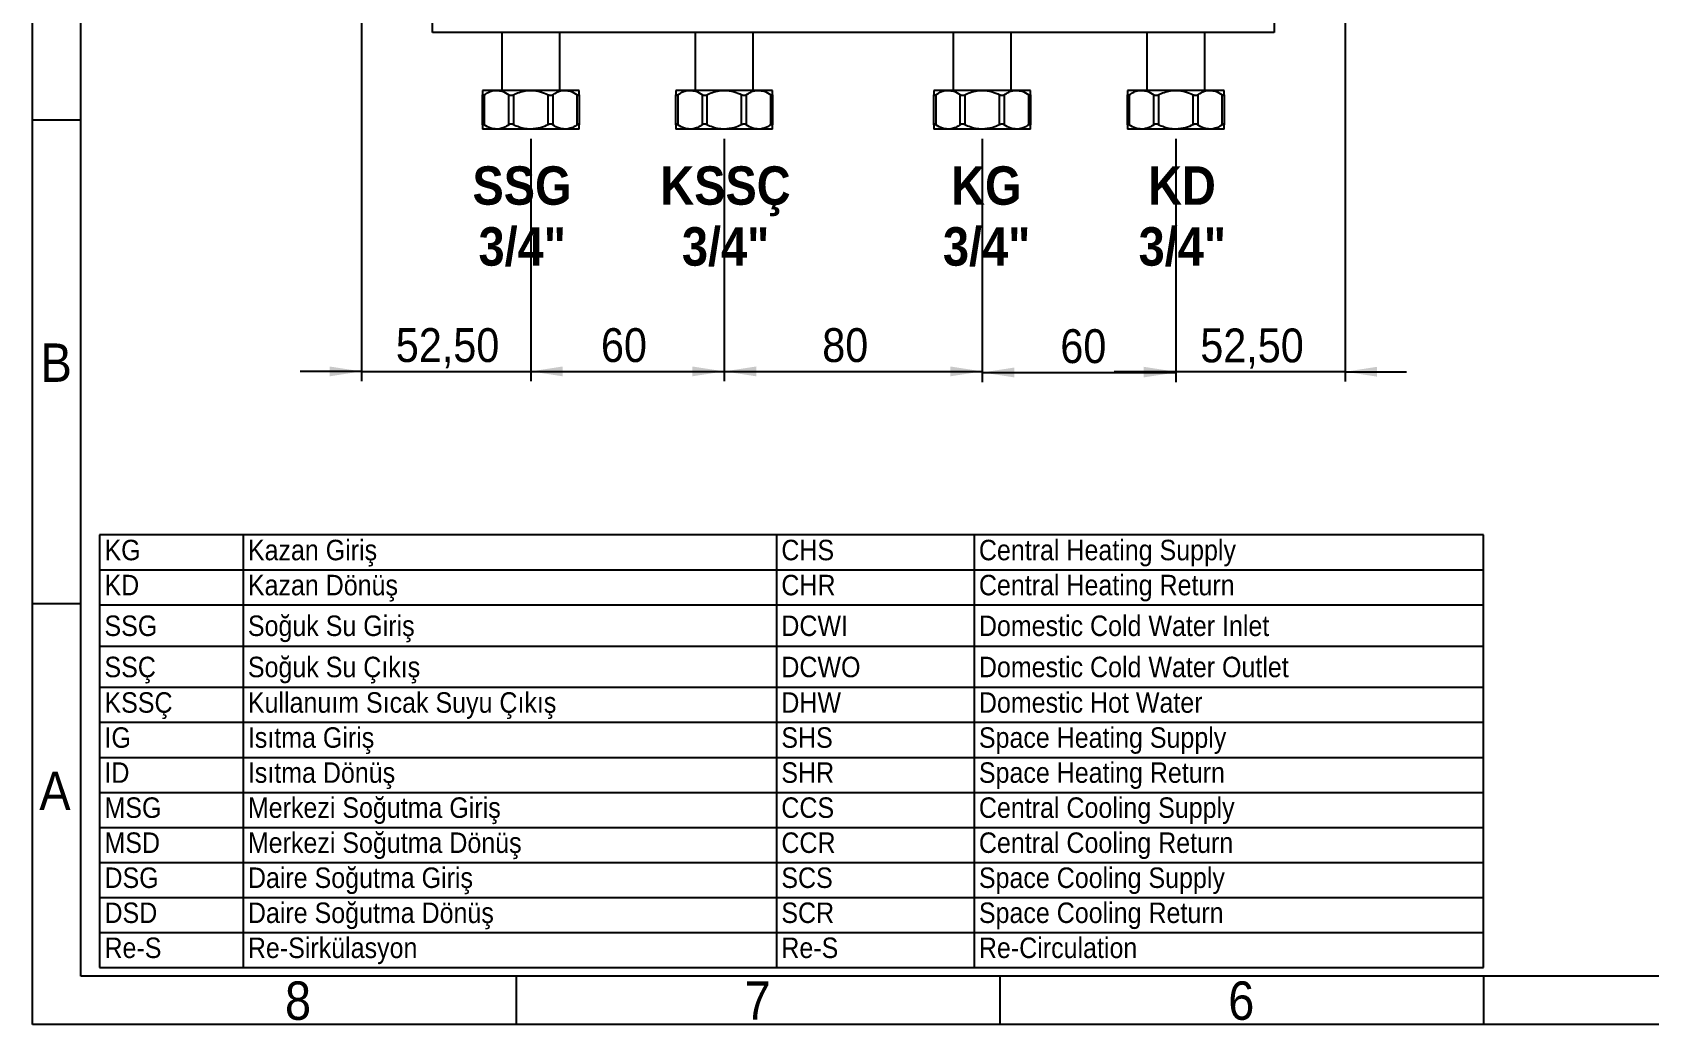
# Model space of a CAD drawing. Extents: x 75 to 2075, y 25 to 1460.
# Drawn here: x 75 to 911, y 25 to 538 of the extents above; entities that cross this region are included whole.
import ezdxf

# ---------------------------------------------------------------- set-up
doc = ezdxf.new("R2010")
doc.units = 0
doc.header["$LTSCALE"] = 5
doc.linetypes.add('SLD-KATı', pattern=[0])
doc.layers.get('0').update_dxf_attribs({"linetype": 'CONTINUOUS'})
doc.styles.add('SLDTEXTSTYLE0', font='GOTHICB.TTF', dxfattribs={"width": 0.913})
doc.styles.add('SLDTEXTSTYLE1', font='GOTHIC.TTF', dxfattribs={"width": 0.913})
doc.styles.add('SLDTEXTSTYLE2', font='GOTHIC.TTF', dxfattribs={"width": 0.913, "bigfont": 'bigfont'})
doc.dimstyles.new('SLDDIMSTYLE0', dxfattribs={"dimtxt": 17.5, "dimasz": 16.51, "dimexe": 0, "dimexo": 0.0625, "dimgap": 4.375, "dimtad": 1, "dimlfac": 0.6, "dimrnd": 1e-09, "dimzin": 12, "dimtxsty": 'SLDTEXTSTYLE1', "dimsah": 1, "dimcen": 0.09, "dimazin": 3, "dimtfac": 1, "dimtofl": 0, "dimtmove": 0, "dimatfit": 3, "dimtolj": 1, "dimtzin": 12})
doc.dimstyles.new('SLDDIMSTYLE1', dxfattribs={"dimtxt": 17.5, "dimasz": 16.51, "dimexe": 0, "dimexo": 0.0625, "dimgap": 4.375, "dimtad": 1, "dimlfac": 0.6, "dimrnd": 1e-09, "dimzin": 12, "dimtxsty": 'SLDTEXTSTYLE1', "dimsah": 1, "dimcen": 0.09, "dimazin": 3, "dimtfac": 1, "dimtmove": 0, "dimatfit": 3, "dimtolj": 1, "dimtzin": 12})

# ---------------------------------------------------------------- blocks, each defined once
blk = doc.blocks.new('SW_NOTE_0')
at = {"color": 0, "linetype": 'CONTINUOUS', "char_height": 19.844, "attachment_point": 2, "style": 'SLDTEXTSTYLE0'}
for s, insert in [('KG', (18.91, 25.35)), ('3/4"', (19.09, -6.11))]:
    blk.add_mtext(s, dxfattribs=dict(at, insert=insert))
blk = doc.blocks.new('SW_NOTE_1')
at = {"color": 0, "linetype": 'CONTINUOUS', "char_height": 19.844, "attachment_point": 2, "style": 'SLDTEXTSTYLE0'}
for s, insert in [('KD', (17.05, 25.35)), ('3/4"', (17.23, -6.11))]:
    blk.add_mtext(s, dxfattribs=dict(at, insert=insert))
blk = doc.blocks.new('SW_NOTE_2')
at = {"color": 0, "linetype": 'CONTINUOUS', "char_height": 19.844, "attachment_point": 2, "style": 'SLDTEXTSTYLE0'}
for s, insert in [('SSG', (24.49, 25.35)), ('3/4"', (24.63, -6.11))]:
    blk.add_mtext(s, dxfattribs=dict(at, insert=insert))
blk = doc.blocks.new('SW_NOTE_3')
at = {"color": 0, "linetype": 'CONTINUOUS', "char_height": 19.844, "attachment_point": 2, "style": 'SLDTEXTSTYLE0'}
for s, insert in [('KSSÇ', (31.94, 25.35)), ('3/4"', (32.02, -6.11))]:
    blk.add_mtext(s, dxfattribs=dict(at, insert=insert))
blk = doc.blocks.new('SW_TABLEANNOTATION_0')
at = {"color": 0, "linetype": 'SLD-KATı'}
for p, q in [((0, 0), (0, -223.68)), ((715.23, 0), (0, 0)), ((715.23, -223.68), (715.23, 0)), ((74.12, 0), (74.12, -223.68)), ((349.82, 0), (349.82, -223.68)), ((451.92, 0), (451.92, -223.68)), ((0, -18.11), (715.23, -18.11)), ((0, -36.22), (715.23, -36.22)), ((0, -57.51), (715.23, -57.51)), ((0, -78.79), (715.23, -78.79)), ((0, -96.91), (715.23, -96.91)), ((0, -115.02), (715.23, -115.02)), ((0, -133.13), (715.23, -133.13)), ((0, -151.24), (715.23, -151.24)), ((0, -169.35), (715.23, -169.35)), ((0, -187.46), (715.23, -187.46)), ((0, -205.57), (715.23, -205.57)), ((0, -223.68), (715.23, -223.68))]:
    blk.add_line(p, q, dxfattribs=at)
at = {"color": 0, "linetype": 'CONTINUOUS', "attachment_point": 1}
for s, insert, char_height, style in [('KG', (2.5, -2.59), 10.583, 'SLDTEXTSTYLE1'), ('Kazan Giriş', (76.62, -2.59), 10.5833, 'SLDTEXTSTYLE2'), ('CHS', (352.32, -2.59), 10.583, 'SLDTEXTSTYLE1'), ('Central Heating Supply', (454.42, -2.59), 10.5833, 'SLDTEXTSTYLE1'), ('KD', (2.5, -20.7), 10.583, 'SLDTEXTSTYLE1'), ('Kazan Dönüş', (76.62, -20.7), 10.5833, 'SLDTEXTSTYLE2'), ('CHR', (352.32, -20.7), 10.583, 'SLDTEXTSTYLE1'), ('Central Heating Return', (454.42, -20.7), 10.5833, 'SLDTEXTSTYLE1'), ('SSG', (2.5, -41.74), 10.583, 'SLDTEXTSTYLE1'), ('Soğuk Su Giriş', (76.62, -41.74), 10.5833, 'SLDTEXTSTYLE2'), ('DCWI', (352.32, -41.74), 10.583, 'SLDTEXTSTYLE1'), ('Domestic Cold Water Inlet', (454.42, -41.74), 10.5833, 'SLDTEXTSTYLE1'), ('SSÇ', (2.5, -63.03), 10.583, 'SLDTEXTSTYLE1'), ('Soğuk Su Çıkış', (76.62, -63.03), 10.5833, 'SLDTEXTSTYLE2'), ('DCWO', (352.32, -63.03), 10.583, 'SLDTEXTSTYLE1'), ('Domestic Cold Water Outlet', (454.42, -63.03), 10.5833, 'SLDTEXTSTYLE1'), ('KSSÇ', (2.5, -81.39), 10.583, 'SLDTEXTSTYLE1'), ('Kullanuım Sıcak Suyu Çıkış', (76.62, -81.39), 10.5833, 'SLDTEXTSTYLE2'), ('DHW', (352.32, -81.39), 10.583, 'SLDTEXTSTYLE1'), ('Domestic Hot Water', (454.42, -81.39), 10.5833, 'SLDTEXTSTYLE1'), ('IG', (2.5, -99.5), 10.583, 'SLDTEXTSTYLE1'), ('Isıtma Giriş', (76.62, -99.5), 10.5833, 'SLDTEXTSTYLE2'), ('SHS', (352.32, -99.5), 10.583, 'SLDTEXTSTYLE1'), ('Space Heating Supply', (454.42, -99.5), 10.5833, 'SLDTEXTSTYLE1'), ('ID', (2.5, -117.61), 10.583, 'SLDTEXTSTYLE1'), ('Isıtma Dönüş', (76.62, -117.61), 10.5833, 'SLDTEXTSTYLE2'), ('SHR', (352.32, -117.61), 10.583, 'SLDTEXTSTYLE1'), ('Space Heating Return', (454.42, -117.61), 10.5833, 'SLDTEXTSTYLE1'), ('MSG', (2.5, -135.72), 10.583, 'SLDTEXTSTYLE1'), ('Merkezi Soğutma Giriş', (76.62, -135.72), 10.5833, 'SLDTEXTSTYLE2'), ('CCS', (352.32, -135.72), 10.583, 'SLDTEXTSTYLE1'), ('Central Cooling Supply', (454.42, -135.72), 10.5833, 'SLDTEXTSTYLE1'), ('MSD', (2.5, -153.83), 10.583, 'SLDTEXTSTYLE1'), ('Merkezi Soğutma Dönüş', (76.62, -153.83), 10.5833, 'SLDTEXTSTYLE2'), ('CCR', (352.32, -153.83), 10.583, 'SLDTEXTSTYLE1'), ('Central Cooling Return', (454.42, -153.83), 10.5833, 'SLDTEXTSTYLE1'), ('DSG', (2.5, -171.94), 10.583, 'SLDTEXTSTYLE1'), ('Daire Soğutma Giriş', (76.62, -171.94), 10.5833, 'SLDTEXTSTYLE2'), ('SCS', (352.32, -171.94), 10.583, 'SLDTEXTSTYLE1'), ('Space Cooling Supply', (454.42, -171.94), 10.5833, 'SLDTEXTSTYLE1'), ('DSD', (2.5, -190.05), 10.583, 'SLDTEXTSTYLE1'), ('Daire Soğutma Dönüş', (76.62, -190.05), 10.5833, 'SLDTEXTSTYLE2'), ('SCR', (352.32, -190.05), 10.583, 'SLDTEXTSTYLE1'), ('Space Cooling Return', (454.42, -190.05), 10.5833, 'SLDTEXTSTYLE1'), ('Re-S', (2.5, -208.16), 10.583, 'SLDTEXTSTYLE1'), ('Re-Sirkülasyon', (76.62, -208.16), 10.5833, 'SLDTEXTSTYLE1'), ('Re-S', (352.32, -208.16), 10.583, 'SLDTEXTSTYLE1'), ('Re-Circulation', (454.42, -208.16), 10.5833, 'SLDTEXTSTYLE1')]:
    blk.add_mtext(s, dxfattribs=dict(at, insert=insert, char_height=char_height, style=style))
blk = doc.blocks.new('_D_1')
at = {"color": 7, "linetype": 'SLD-KATı'}
for p, q in [((332.59, 482.81), (332.59, 357.59)), ((432.59, 482.81), (432.59, 357.59)), ((332.59, 362.59), (432.59, 362.59))]:
    blk.add_line(p, q, dxfattribs=at)
for points in [[(332.59, 362.59), (349.1, 360.05), (349.1, 365.13)], [(432.59, 362.59), (416.08, 365.13), (416.08, 360.05)]]:
    blk.add_solid(points, dxfattribs=at)
at = {"color": 7, "linetype": 'SLD-KATı', "insert": (368.87, 384.94), "char_height": 17.5, "attachment_point": 1, "style": 'SLDTEXTSTYLE1'}
blk.add_mtext('60', dxfattribs=at)
blk = doc.blocks.new('_D_2')
at = {"color": 7, "linetype": 'SLD-KATı'}
for p, q in [((432.59, 482.81), (432.59, 357.59)), ((565.93, 482.81), (565.93, 357.59)), ((432.59, 362.59), (565.93, 362.59))]:
    blk.add_line(p, q, dxfattribs=at)
for points in [[(432.59, 362.59), (449.1, 360.05), (449.1, 365.13)], [(565.93, 362.59), (549.42, 365.13), (549.42, 360.05)]]:
    blk.add_solid(points, dxfattribs=at)
at = {"color": 7, "linetype": 'SLD-KATı', "insert": (483.23, 384.94), "char_height": 17.5, "attachment_point": 1, "style": 'SLDTEXTSTYLE1'}
blk.add_mtext('80', dxfattribs=at)
blk = doc.blocks.new('_D_3')
at = {"color": 7, "linetype": 'SLD-KATı'}
for p, q in [((565.93, 482.81), (565.93, 357.04)), ((665.93, 482.81), (665.93, 357.04)), ((565.93, 362.04), (665.93, 362.04))]:
    blk.add_line(p, q, dxfattribs=at)
for points in [[(565.93, 362.04), (582.44, 359.5), (582.44, 364.58)], [(665.93, 362.04), (649.42, 364.58), (649.42, 359.5)]]:
    blk.add_solid(points, dxfattribs=at)
at = {"color": 7, "linetype": 'SLD-KATı', "insert": (606.29, 384.4), "char_height": 17.5, "attachment_point": 1, "style": 'SLDTEXTSTYLE1'}
blk.add_mtext('60', dxfattribs=at)
blk = doc.blocks.new('_D_4')
at = {"color": 7, "linetype": 'SLD-KATı'}
for p, q in [((245.09, 561.26), (245.09, 357.59)), ((332.59, 482.81), (332.59, 357.59)), ((245.09, 362.59), (213.34, 362.59)), ((245.09, 362.59), (332.59, 362.59)), ((332.59, 362.59), (364.34, 362.59))]:
    blk.add_line(p, q, dxfattribs=at)
for points in [[(245.09, 362.59), (228.58, 365.13), (228.58, 360.05)], [(332.59, 362.59), (349.1, 360.05), (349.1, 365.13)]]:
    blk.add_solid(points, dxfattribs=at)
at = {"color": 7, "linetype": 'SLD-KATı', "insert": (262.86, 384.94), "char_height": 17.5, "attachment_point": 1, "style": 'SLDTEXTSTYLE1'}
blk.add_mtext('52,50', dxfattribs=at)
blk = doc.blocks.new('_D_5')
at = {"color": 7, "linetype": 'SLD-KATı'}
for p, q in [((753.43, 561.26), (753.43, 357.42)), ((665.93, 482.81), (665.93, 357.42)), ((665.93, 362.42), (634.18, 362.42)), ((753.43, 362.42), (665.93, 362.42)), ((753.43, 362.42), (785.18, 362.42))]:
    blk.add_line(p, q, dxfattribs=at)
for points in [[(665.93, 362.42), (649.42, 364.96), (649.42, 359.88)], [(753.43, 362.42), (769.94, 359.88), (769.94, 364.96)]]:
    blk.add_solid(points, dxfattribs=at)
at = {"color": 7, "linetype": 'SLD-KATı', "insert": (678.63, 384.77), "char_height": 17.5, "attachment_point": 1, "style": 'SLDTEXTSTYLE1'}
blk.add_mtext('52,50', dxfattribs=at)

msp = doc.modelspace()

# ---------------------------------------------------------------- linework, layer by layer
at = {"color": 7, "linetype": 'SLD-KATı'}
for p, q in [((75, 25), (75, 1460)), ((100, 50), (100, 1435)), ((281.76, 537.813), (281.76, 584.479)), ((716.76, 584.479), (716.76, 537.813)), ((300.927, 537.813), (281.76, 537.813)), ((364.26, 537.813), (300.927, 537.813)), ((317.594, 537.813), (317.594, 507.813)), ((347.594, 507.813), (347.594, 537.813)), ((400.927, 537.813), (364.26, 537.813)), ((464.26, 537.813), (400.927, 537.813)), ((417.594, 537.813), (417.594, 507.813)), ((447.594, 507.813), (447.594, 537.813)), ((534.26, 537.813), (464.26, 537.813)), ((597.594, 537.813), (534.26, 537.813)), ((550.927, 537.813), (550.927, 507.813)), ((580.927, 507.813), (580.927, 537.813)), ((634.26, 537.813), (597.594, 537.813)), ((697.594, 537.813), (634.26, 537.813)), ((650.927, 537.813), (650.927, 507.813)), ((680.927, 507.813), (680.927, 537.813)), ((716.76, 537.813), (697.594, 537.813)), ((314.916, 507.813), (307.594, 507.813)), ((307.594, 490.044), (307.594, 505.581)), ((308.57, 505.581), (308.57, 490.044)), ((332.594, 507.813), (314.916, 507.813)), ((321.262, 490.044), (321.262, 505.581)), ((323.619, 505.581), (323.619, 490.044)), ((350.271, 507.813), (332.594, 507.813)), ((341.568, 490.044), (341.568, 505.581)), ((343.925, 505.581), (343.925, 490.044)), ((357.594, 507.813), (350.271, 507.813)), ((356.617, 490.044), (356.617, 505.581)), ((357.594, 505.581), (357.594, 490.044)), ((414.916, 507.813), (407.594, 507.813)), ((407.594, 490.044), (407.594, 505.581)), ((408.57, 505.581), (408.57, 490.044)), ((432.594, 507.813), (414.916, 507.813)), ((421.262, 490.044), (421.262, 505.581)), ((423.619, 505.581), (423.619, 490.044)), ((450.271, 507.813), (432.594, 507.813)), ((441.568, 490.044), (441.568, 505.581)), ((443.925, 505.581), (443.925, 490.044)), ((457.594, 507.813), (450.271, 507.813)), ((456.617, 490.044), (456.617, 505.581)), ((457.594, 505.581), (457.594, 490.044)), ((548.249, 507.813), (540.927, 507.813)), ((540.927, 490.044), (540.927, 505.581)), ((541.903, 505.581), (541.903, 490.044)), ((565.927, 507.813), (548.249, 507.813)), ((554.595, 490.044), (554.595, 505.581)), ((556.952, 505.581), (556.952, 490.044)), ((583.605, 507.813), (565.927, 507.813)), ((574.902, 490.044), (574.902, 505.581)), ((577.259, 505.581), (577.259, 490.044)), ((590.927, 507.813), (583.605, 507.813)), ((589.951, 490.044), (589.951, 505.581)), ((590.927, 505.581), (590.927, 490.044)), ((648.249, 507.813), (640.927, 507.813)), ((640.927, 490.044), (640.927, 505.581)), ((641.903, 505.581), (641.903, 490.044)), ((665.927, 507.813), (648.249, 507.813)), ((654.595, 490.044), (654.595, 505.581)), ((656.952, 505.581), (656.952, 490.044)), ((683.605, 507.813), (665.927, 507.813)), ((674.902, 490.044), (674.902, 505.581)), ((677.259, 505.581), (677.259, 490.044)), ((690.927, 507.813), (683.605, 507.813)), ((689.951, 490.044), (689.951, 505.581)), ((690.927, 505.581), (690.927, 490.044)), ((100, 492.5), (75, 492.5)), ((314.916, 487.813), (307.594, 487.813)), ((332.594, 487.813), (314.916, 487.813)), ((350.271, 487.813), (332.594, 487.813)), ((357.594, 487.813), (350.271, 487.813)), ((414.916, 487.813), (407.594, 487.813)), ((432.594, 487.813), (414.916, 487.813)), ((450.271, 487.813), (432.594, 487.813)), ((457.594, 487.813), (450.271, 487.813)), ((548.249, 487.813), (540.927, 487.813)), ((565.927, 487.813), (548.249, 487.813)), ((583.605, 487.813), (565.927, 487.813)), ((590.927, 487.813), (583.605, 487.813)), ((648.249, 487.813), (640.927, 487.813)), ((665.927, 487.813), (648.249, 487.813)), ((683.605, 487.813), (665.927, 487.813)), ((690.927, 487.813), (683.605, 487.813)), ((100, 242.5), (75, 242.5)), ((2050, 50), (100, 50)), ((325, 50), (325, 25)), ((575, 50), (575, 25)), ((825, 50), (825, 25)), ((2075, 25), (75, 25))]:
    msp.add_line(p, q, dxfattribs=at)
for points, knots in [([(307.594, 507.813), (307.594, 507.672), (307.594, 507.417), (307.594, 506.15), (307.594, 505.581)], [0, 0, 0, 0, 0.5510101, 1, 1, 1, 1]), ([(307.594, 505.581), (307.607, 505.484), (307.635, 505.288), (307.887, 505.235), (308.225, 505.359), (308.472, 505.518), (308.57, 505.581)], [0, 0, 0, 0, 0.2806954, 0.5628358, 0.8257515, 1, 1, 1, 1]), ([(308.57, 505.581), (309.34, 506.058), (310.9, 507.024), (313.065, 507.716), (314.421, 507.787), (314.916, 507.813)], [0, 0, 0, 0, 0.3824106, 0.7746528, 1, 1, 1, 1]), ([(314.916, 507.813), (315.896, 507.721), (318.101, 507.516), (320.133, 506.272), (321.262, 505.581)], [0, 0, 0, 0, 0.4446433, 1, 1, 1, 1]), ([(321.262, 505.581), (321.438, 505.484), (321.792, 505.288), (322.481, 505.235), (323.113, 505.359), (323.475, 505.518), (323.619, 505.581)], [0, 0, 0, 0, 0.2806949, 0.5628339, 0.825752, 1, 1, 1, 1]), ([(323.619, 505.581), (323.825, 505.679), (325.05, 506.259), (327.41, 507.143), (330.249, 507.741), (332, 507.794), (332.594, 507.813)], [0, 0, 0, 0, 0.0732673, 0.4365444, 0.8088724, 1, 1, 1, 1]), ([(332.594, 507.813), (334.312, 507.672), (337.432, 507.417), (340.287, 506.15), (341.568, 505.581)], [0, 0, 0, 0, 0.551012, 1, 1, 1, 1]), ([(341.568, 505.581), (341.804, 505.484), (342.277, 505.288), (342.999, 505.235), (343.554, 505.359), (343.82, 505.518), (343.925, 505.581)], [0, 0, 0, 0, 0.28069605, 0.56283522, 0.82575267, 1, 1, 1, 1]), ([(343.925, 505.581), (344.696, 506.058), (346.256, 507.024), (348.42, 507.716), (349.776, 507.787), (350.271, 507.813)], [0, 0, 0, 0, 0.3824107, 0.7746529, 1, 1, 1, 1]), ([(350.271, 507.813), (351.252, 507.721), (353.457, 507.516), (355.489, 506.272), (356.617, 505.581)], [0, 0, 0, 0, 0.4446433, 1, 1, 1, 1]), ([(356.617, 505.581), (356.775, 505.484), (357.089, 505.288), (357.421, 505.235), (357.575, 505.359), (357.588, 505.518), (357.594, 505.581)], [0, 0, 0, 0, 0.2806946, 0.5628339, 0.8257541, 1, 1, 1, 1]), ([(357.594, 505.581), (357.594, 506.15), (357.594, 507.417), (357.594, 507.672), (357.594, 507.813)], [0, 0, 0, 0, 0.4489899, 1, 1, 1, 1]), ([(407.594, 507.813), (407.594, 507.672), (407.594, 507.417), (407.594, 506.15), (407.594, 505.581)], [0, 0, 0, 0, 0.5510101, 1, 1, 1, 1]), ([(407.594, 505.581), (407.607, 505.484), (407.635, 505.288), (407.887, 505.235), (408.225, 505.359), (408.472, 505.518), (408.57, 505.581)], [0, 0, 0, 0, 0.280695, 0.5628319, 0.8257518, 1, 1, 1, 1]), ([(408.57, 505.581), (409.34, 506.058), (410.9, 507.024), (413.065, 507.716), (414.421, 507.787), (414.916, 507.813)], [0, 0, 0, 0, 0.3824106, 0.7746528, 1, 1, 1, 1]), ([(414.916, 507.813), (415.896, 507.721), (418.101, 507.516), (420.133, 506.272), (421.262, 505.581)], [0, 0, 0, 0, 0.4446433, 1, 1, 1, 1]), ([(421.262, 505.581), (421.438, 505.484), (421.792, 505.288), (422.481, 505.235), (423.113, 505.359), (423.475, 505.518), (423.619, 505.581)], [0, 0, 0, 0, 0.2806949, 0.5628339, 0.825752, 1, 1, 1, 1]), ([(423.619, 505.581), (423.825, 505.679), (425.05, 506.259), (427.41, 507.143), (430.249, 507.741), (432, 507.794), (432.594, 507.813)], [0, 0, 0, 0, 0.0732673, 0.4365418, 0.8088698, 1, 1, 1, 1]), ([(432.594, 507.813), (434.312, 507.672), (437.432, 507.417), (440.286, 506.15), (441.568, 505.581)], [0, 0, 0, 0, 0.5510095, 1, 1, 1, 1]), ([(441.568, 505.581), (441.804, 505.484), (442.277, 505.288), (442.999, 505.235), (443.554, 505.359), (443.82, 505.518), (443.925, 505.581)], [0, 0, 0, 0, 0.2806978, 0.5628388, 0.8257579, 1, 1, 1, 1]), ([(443.925, 505.581), (444.696, 506.058), (446.256, 507.024), (448.42, 507.716), (449.776, 507.787), (450.271, 507.813)], [0, 0, 0, 0, 0.3824117, 0.7746532, 1, 1, 1, 1]), ([(450.271, 507.813), (451.252, 507.721), (453.457, 507.516), (455.489, 506.272), (456.617, 505.581)], [0, 0, 0, 0, 0.4446437, 1, 1, 1, 1]), ([(456.617, 505.581), (456.774, 505.484), (457.089, 505.288), (457.421, 505.235), (457.575, 505.359), (457.588, 505.518), (457.594, 505.581)], [0, 0, 0, 0, 0.2806966, 0.5628351, 0.8257546, 1, 1, 1, 1]), ([(457.594, 505.581), (457.594, 506.15), (457.594, 507.417), (457.594, 507.672), (457.594, 507.813)], [0, 0, 0, 0, 0.4489899, 1, 1, 1, 1]), ([(540.927, 507.813), (540.927, 507.672), (540.927, 507.417), (540.927, 506.15), (540.927, 505.581)], [0, 0, 0, 0, 0.5510101, 1, 1, 1, 1]), ([(540.927, 505.581), (540.941, 505.484), (540.968, 505.288), (541.221, 505.235), (541.559, 505.359), (541.805, 505.518), (541.903, 505.581)], [0, 0, 0, 0, 0.28069674, 0.56283499, 0.82575382, 1, 1, 1, 1]), ([(541.903, 505.581), (542.674, 506.058), (544.234, 507.024), (546.398, 507.716), (547.754, 507.787), (548.249, 507.813)], [0, 0, 0, 0, 0.3824112, 0.774653, 1, 1, 1, 1]), ([(548.249, 507.813), (549.23, 507.721), (551.435, 507.516), (553.467, 506.272), (554.595, 505.581)], [0, 0, 0, 0, 0.444644, 1, 1, 1, 1]), ([(554.595, 505.581), (554.772, 505.484), (555.125, 505.288), (555.815, 505.235), (556.446, 505.359), (556.808, 505.518), (556.952, 505.581)], [0, 0, 0, 0, 0.28069609, 0.56283462, 0.82575445, 1, 1, 1, 1]), ([(556.952, 505.581), (557.158, 505.679), (558.384, 506.259), (560.744, 507.143), (563.582, 507.741), (565.333, 507.794), (565.927, 507.813)], [0, 0, 0, 0, 0.0732667, 0.4365431, 0.8088711, 1, 1, 1, 1]), ([(565.927, 507.813), (567.646, 507.672), (570.765, 507.417), (573.62, 506.15), (574.902, 505.581)], [0, 0, 0, 0, 0.5510104, 1, 1, 1, 1]), ([(574.902, 505.581), (575.137, 505.484), (575.61, 505.288), (576.332, 505.235), (576.888, 505.359), (577.153, 505.518), (577.259, 505.581)], [0, 0, 0, 0, 0.2806976, 0.5628361, 0.8257549, 1, 1, 1, 1]), ([(577.259, 505.581), (578.029, 506.058), (579.589, 507.024), (581.753, 507.716), (583.11, 507.787), (583.605, 507.813)], [0, 0, 0, 0, 0.3824112, 0.7746535, 1, 1, 1, 1]), ([(583.605, 507.813), (584.585, 507.721), (586.79, 507.516), (588.822, 506.272), (589.951, 505.581)], [0, 0, 0, 0, 0.4446442, 1, 1, 1, 1]), ([(589.951, 505.581), (590.108, 505.484), (590.423, 505.288), (590.755, 505.235), (590.908, 505.359), (590.922, 505.518), (590.927, 505.581)], [0, 0, 0, 0, 0.2806963, 0.5628356, 0.8257549, 1, 1, 1, 1]), ([(590.927, 505.581), (590.927, 506.15), (590.927, 507.417), (590.927, 507.672), (590.927, 507.813)], [0, 0, 0, 0, 0.4489899, 1, 1, 1, 1]), ([(640.927, 507.813), (640.927, 507.672), (640.927, 507.417), (640.927, 506.15), (640.927, 505.581)], [0, 0, 0, 0, 0.5510101, 1, 1, 1, 1]), ([(640.927, 505.581), (640.941, 505.484), (640.968, 505.288), (641.221, 505.235), (641.559, 505.359), (641.805, 505.518), (641.903, 505.581)], [0, 0, 0, 0, 0.2806963, 0.5628353, 0.8257546, 1, 1, 1, 1]), ([(641.903, 505.581), (642.674, 506.058), (644.234, 507.024), (646.398, 507.716), (647.754, 507.787), (648.249, 507.813)], [0, 0, 0, 0, 0.3824108, 0.7746531, 1, 1, 1, 1]), ([(648.249, 507.813), (649.23, 507.721), (651.435, 507.516), (653.467, 506.272), (654.595, 505.581)], [0, 0, 0, 0, 0.444644, 1, 1, 1, 1]), ([(654.595, 505.581), (654.772, 505.484), (655.125, 505.288), (655.815, 505.235), (656.446, 505.359), (656.808, 505.518), (656.952, 505.581)], [0, 0, 0, 0, 0.2806963, 0.5628353, 0.8257547, 1, 1, 1, 1]), ([(656.952, 505.581), (657.158, 505.679), (658.384, 506.259), (660.744, 507.143), (663.582, 507.741), (665.333, 507.794), (665.927, 507.813)], [0, 0, 0, 0, 0.07326696, 0.43654309, 0.80887103, 1, 1, 1, 1]), ([(665.927, 507.813), (667.646, 507.672), (670.765, 507.417), (673.62, 506.15), (674.902, 505.581)], [0, 0, 0, 0, 0.55101, 1, 1, 1, 1]), ([(674.902, 505.581), (675.137, 505.484), (675.61, 505.288), (676.332, 505.235), (676.888, 505.359), (677.153, 505.518), (677.259, 505.581)], [0, 0, 0, 0, 0.28069653, 0.56283511, 0.8257545, 1, 1, 1, 1]), ([(677.259, 505.581), (678.029, 506.058), (679.589, 507.024), (681.753, 507.716), (683.11, 507.787), (683.605, 507.813)], [0, 0, 0, 0, 0.3824108, 0.7746531, 1, 1, 1, 1]), ([(683.605, 507.813), (684.585, 507.721), (686.79, 507.516), (688.822, 506.272), (689.951, 505.581)], [0, 0, 0, 0, 0.444644, 1, 1, 1, 1]), ([(689.951, 505.581), (690.108, 505.484), (690.423, 505.288), (690.755, 505.235), (690.908, 505.359), (690.922, 505.518), (690.927, 505.581)], [0, 0, 0, 0, 0.2806965, 0.562835, 0.8257547, 1, 1, 1, 1]), ([(690.927, 505.581), (690.927, 506.15), (690.927, 507.417), (690.927, 507.672), (690.927, 507.813)], [0, 0, 0, 0, 0.4489899, 1, 1, 1, 1]), ([(308.57, 490.044), (308.413, 490.142), (308.098, 490.338), (307.766, 490.391), (307.612, 490.267), (307.599, 490.108), (307.594, 490.044)], [0, 0, 0, 0, 0.2806939, 0.5628298, 0.8257442, 1, 1, 1, 1]), ([(307.594, 490.044), (307.594, 489.475), (307.594, 488.208), (307.594, 487.953), (307.594, 487.813)], [0, 0, 0, 0, 0.4489899, 1, 1, 1, 1]), ([(314.916, 487.813), (313.936, 487.904), (311.731, 488.11), (309.699, 489.354), (308.57, 490.044)], [0, 0, 0, 0, 0.4446441, 1, 1, 1, 1]), ([(321.262, 490.044), (320.492, 489.568), (318.932, 488.602), (316.767, 487.91), (315.411, 487.839), (314.916, 487.813)], [0, 0, 0, 0, 0.3824117, 0.7746532, 1, 1, 1, 1]), ([(323.619, 490.044), (323.383, 490.142), (322.911, 490.338), (322.188, 490.391), (321.633, 490.267), (321.368, 490.108), (321.262, 490.044)], [0, 0, 0, 0, 0.2806932, 0.5628323, 0.8257471, 1, 1, 1, 1]), ([(332.594, 487.813), (332, 487.831), (330.279, 487.884), (327.44, 488.473), (325.078, 489.354), (323.825, 489.947), (323.619, 490.044)], [0, 0, 0, 0, 0.19112592, 0.55370449, 0.92673789, 1, 1, 1, 1]), ([(341.568, 490.044), (340.287, 489.475), (337.432, 488.208), (334.312, 487.953), (332.594, 487.813)], [0, 0, 0, 0, 0.448988, 1, 1, 1, 1]), ([(343.925, 490.044), (343.749, 490.142), (343.395, 490.338), (342.706, 490.391), (342.075, 490.267), (341.713, 490.108), (341.568, 490.044)], [0, 0, 0, 0, 0.2806951, 0.5628304, 0.8257423, 1, 1, 1, 1]), ([(350.271, 487.813), (349.291, 487.904), (347.086, 488.11), (345.054, 489.354), (343.925, 490.044)], [0, 0, 0, 0, 0.44464411, 1, 1, 1, 1]), ([(356.617, 490.044), (355.847, 489.568), (354.287, 488.602), (352.123, 487.91), (350.766, 487.839), (350.271, 487.813)], [0, 0, 0, 0, 0.3824117, 0.7746532, 1, 1, 1, 1]), ([(357.594, 490.044), (357.58, 490.142), (357.553, 490.338), (357.3, 490.391), (356.962, 490.267), (356.716, 490.108), (356.617, 490.044)], [0, 0, 0, 0, 0.2806919, 0.5628286, 0.8257456, 1, 1, 1, 1]), ([(357.594, 487.813), (357.594, 487.953), (357.594, 488.208), (357.594, 489.475), (357.594, 490.044)], [0, 0, 0, 0, 0.5510101, 1, 1, 1, 1]), ([(408.57, 490.044), (408.413, 490.142), (408.098, 490.338), (407.766, 490.391), (407.612, 490.267), (407.599, 490.108), (407.594, 490.044)], [0, 0, 0, 0, 0.2806939, 0.5628298, 0.8257442, 1, 1, 1, 1]), ([(407.594, 490.044), (407.594, 489.475), (407.594, 488.208), (407.594, 487.953), (407.594, 487.813)], [0, 0, 0, 0, 0.4489899, 1, 1, 1, 1]), ([(414.916, 487.813), (413.936, 487.904), (411.731, 488.11), (409.699, 489.354), (408.57, 490.044)], [0, 0, 0, 0, 0.4446441, 1, 1, 1, 1]), ([(421.262, 490.044), (420.492, 489.568), (418.932, 488.602), (416.767, 487.91), (415.411, 487.839), (414.916, 487.813)], [0, 0, 0, 0, 0.3824117, 0.7746532, 1, 1, 1, 1]), ([(423.619, 490.044), (423.383, 490.142), (422.911, 490.338), (422.188, 490.391), (421.633, 490.267), (421.368, 490.108), (421.262, 490.044)], [0, 0, 0, 0, 0.2806932, 0.5628323, 0.8257471, 1, 1, 1, 1]), ([(432.594, 487.813), (432, 487.831), (430.279, 487.884), (427.44, 488.473), (425.078, 489.354), (423.825, 489.947), (423.619, 490.044)], [0, 0, 0, 0, 0.1911286, 0.5537045, 0.9267379, 1, 1, 1, 1]), ([(441.568, 490.044), (440.286, 489.475), (437.432, 488.208), (434.312, 487.953), (432.594, 487.813)], [0, 0, 0, 0, 0.4489905, 1, 1, 1, 1]), ([(443.925, 490.044), (443.749, 490.142), (443.395, 490.338), (442.706, 490.391), (442.075, 490.267), (441.713, 490.108), (441.568, 490.044)], [0, 0, 0, 0, 0.2806902, 0.5628274, 0.8257412, 1, 1, 1, 1]), ([(450.271, 487.813), (449.291, 487.904), (447.086, 488.11), (445.054, 489.354), (443.925, 490.044)], [0, 0, 0, 0, 0.4446433, 1, 1, 1, 1]), ([(456.617, 490.044), (455.847, 489.568), (454.287, 488.602), (452.123, 487.91), (450.766, 487.839), (450.271, 487.813)], [0, 0, 0, 0, 0.3824112, 0.774653, 1, 1, 1, 1]), ([(457.594, 490.044), (457.58, 490.142), (457.553, 490.338), (457.3, 490.391), (456.962, 490.267), (456.716, 490.108), (456.617, 490.044)], [0, 0, 0, 0, 0.2806913, 0.562829, 0.8257431, 1, 1, 1, 1]), ([(457.594, 487.813), (457.594, 487.953), (457.594, 488.208), (457.594, 489.475), (457.594, 490.044)], [0, 0, 0, 0, 0.5510101, 1, 1, 1, 1]), ([(541.903, 490.044), (541.746, 490.142), (541.431, 490.338), (541.099, 490.391), (540.946, 490.267), (540.932, 490.108), (540.927, 490.044)], [0, 0, 0, 0, 0.2806919, 0.5628286, 0.8257437, 1, 1, 1, 1]), ([(540.927, 490.044), (540.927, 489.475), (540.927, 488.208), (540.927, 487.953), (540.927, 487.813)], [0, 0, 0, 0, 0.4489899, 1, 1, 1, 1]), ([(548.249, 487.813), (547.269, 487.904), (545.064, 488.11), (543.032, 489.354), (541.903, 490.044)], [0, 0, 0, 0, 0.4446437, 1, 1, 1, 1]), ([(554.595, 490.044), (553.825, 489.568), (552.265, 488.602), (550.101, 487.91), (548.744, 487.839), (548.249, 487.813)], [0, 0, 0, 0, 0.382411, 0.7746532, 1, 1, 1, 1]), ([(556.952, 490.044), (556.717, 490.142), (556.244, 490.338), (555.522, 490.391), (554.967, 490.267), (554.701, 490.108), (554.595, 490.044)], [0, 0, 0, 0, 0.2806929, 0.5628296, 0.8257441, 1, 1, 1, 1]), ([(565.927, 487.813), (565.333, 487.831), (563.612, 487.884), (560.773, 488.473), (558.411, 489.354), (557.158, 489.947), (556.952, 490.044)], [0, 0, 0, 0, 0.1911272, 0.5537051, 0.9267385, 1, 1, 1, 1]), ([(574.902, 490.044), (573.62, 489.475), (570.765, 488.208), (567.646, 487.953), (565.927, 487.813)], [0, 0, 0, 0, 0.4489896, 1, 1, 1, 1]), ([(577.259, 490.044), (577.082, 490.142), (576.729, 490.338), (576.039, 490.391), (575.408, 490.267), (575.046, 490.108), (574.902, 490.044)], [0, 0, 0, 0, 0.2806914, 0.5628281, 0.8257436, 1, 1, 1, 1]), ([(583.605, 487.813), (582.624, 487.904), (580.42, 488.11), (578.387, 489.354), (577.259, 490.044)], [0, 0, 0, 0, 0.4446437, 1, 1, 1, 1]), ([(589.951, 490.044), (589.181, 489.568), (587.62, 488.602), (585.456, 487.91), (584.1, 487.839), (583.605, 487.813)], [0, 0, 0, 0, 0.3824107, 0.774653, 1, 1, 1, 1]), ([(590.927, 490.044), (590.913, 490.142), (590.886, 490.338), (590.633, 490.391), (590.296, 490.267), (590.049, 490.108), (589.951, 490.044)], [0, 0, 0, 0, 0.2806912, 0.562828, 0.8257432, 1, 1, 1, 1]), ([(590.927, 487.813), (590.927, 487.953), (590.927, 488.208), (590.927, 489.475), (590.927, 490.044)], [0, 0, 0, 0, 0.5510101, 1, 1, 1, 1]), ([(641.903, 490.044), (641.746, 490.142), (641.431, 490.338), (641.099, 490.391), (640.946, 490.267), (640.932, 490.108), (640.927, 490.044)], [0, 0, 0, 0, 0.2806915, 0.5628286, 0.8257439, 1, 1, 1, 1]), ([(640.927, 490.044), (640.927, 489.475), (640.927, 488.208), (640.927, 487.953), (640.927, 487.813)], [0, 0, 0, 0, 0.4489899, 1, 1, 1, 1]), ([(648.249, 487.813), (647.269, 487.904), (645.064, 488.11), (643.032, 489.354), (641.903, 490.044)], [0, 0, 0, 0, 0.444644, 1, 1, 1, 1]), ([(654.595, 490.044), (653.825, 489.568), (652.265, 488.602), (650.101, 487.91), (648.744, 487.839), (648.249, 487.813)], [0, 0, 0, 0, 0.3824108, 0.7746531, 1, 1, 1, 1]), ([(656.952, 490.044), (656.717, 490.142), (656.244, 490.338), (655.522, 490.391), (654.967, 490.267), (654.701, 490.108), (654.595, 490.044)], [0, 0, 0, 0, 0.2806916, 0.5628288, 0.8257438, 1, 1, 1, 1]), ([(665.927, 487.813), (665.333, 487.831), (663.612, 487.884), (660.773, 488.473), (658.411, 489.354), (657.158, 489.947), (656.952, 490.044)], [0, 0, 0, 0, 0.19112729, 0.55370534, 0.9267382, 1, 1, 1, 1]), ([(674.902, 490.044), (673.62, 489.475), (670.765, 488.208), (667.646, 487.953), (665.927, 487.813)], [0, 0, 0, 0, 0.44899, 1, 1, 1, 1]), ([(677.259, 490.044), (677.082, 490.142), (676.729, 490.338), (676.039, 490.391), (675.408, 490.267), (675.046, 490.108), (674.902, 490.044)], [0, 0, 0, 0, 0.2806914, 0.5628287, 0.8257436, 1, 1, 1, 1]), ([(683.605, 487.813), (682.624, 487.904), (680.42, 488.11), (678.387, 489.354), (677.259, 490.044)], [0, 0, 0, 0, 0.444644, 1, 1, 1, 1]), ([(689.951, 490.044), (689.181, 489.568), (687.62, 488.602), (685.456, 487.91), (684.1, 487.839), (683.605, 487.813)], [0, 0, 0, 0, 0.382411, 0.7746533, 1, 1, 1, 1]), ([(690.927, 490.044), (690.913, 490.142), (690.886, 490.338), (690.633, 490.391), (690.296, 490.267), (690.049, 490.108), (689.951, 490.044)], [0, 0, 0, 0, 0.2806915, 0.5628289, 0.8257438, 1, 1, 1, 1]), ([(690.927, 487.813), (690.927, 487.953), (690.927, 488.208), (690.927, 489.475), (690.927, 490.044)], [0, 0, 0, 0, 0.5510101, 1, 1, 1, 1])]:
    msp.add_open_spline(points, degree=3, knots=knots, dxfattribs=at)

# ---------------------------------------------------------------- block references
at = {"color": 7, "linetype": 'CONTINUOUS'}
for name, p in [('SW_NOTE_2', (303.565, 443.219)), ('SW_NOTE_3', (401.283, 443.219)), ('SW_NOTE_0', (549.11, 443.219)), ('SW_NOTE_1', (652.11, 443.219)), ('SW_TABLEANNOTATION_0', (109.774, 278.166))]:
    msp.add_blockref(name, p, dxfattribs=at)

# ---------------------------------------------------------------- texts
at = {"color": 7, "linetype": 'CONTINUOUS', "char_height": 19.844, "attachment_point": 2, "style": 'SLDTEXTSTYLE1'}
for s, insert in [('B', (87.353, 377.034)), ('A', (86.698, 155.784)), ('8', (212.3, 47.346)), ('7', (449.8, 47.346)), ('6', (699.8, 47.346))]:
    msp.add_mtext(s, dxfattribs=dict(at, insert=insert))

# ---------------------------------------------------------------- dimensions: what is measured, and where the dimension line sits
at = {"color": 7, "linetype": 'SLD-KATı'}
for base, p1, p2, dimstyle, picture, middle in [((332.594, 362.588), (245.094, 566.264), (332.594, 487.813), 'SLDDIMSTYLE1', '_D_4', (291.956, 362.588)), ((665.927, 362.417), (753.427, 566.264), (665.927, 487.813), 'SLDDIMSTYLE1', '_D_5', (707.728, 362.417)), ((565.927, 362.588), (432.594, 487.813), (565.927, 487.813), 'SLDDIMSTYLE0', '_D_2', (496.157, 362.588)), ((665.927, 362.044), (565.927, 487.813), (665.927, 487.813), 'SLDDIMSTYLE1', '_D_3', (619.223, 362.044))]:
    dim = msp.add_linear_dim(base=base, p1=p1, p2=p2, dimstyle=dimstyle, dxfattribs=at)
    dim.commit()
    dim.dimension.update_dxf_attribs({"geometry": picture, "text_midpoint": middle, "dimtype": 160})
dim = msp.add_linear_dim(base=(432.594, 362.588), p1=(332.594, 487.813), p2=(432.594, 487.813), angle=0, dimstyle='SLDDIMSTYLE1', dxfattribs=at)
dim.commit()
dim.dimension.update_dxf_attribs({"geometry": '_D_1', "text_midpoint": (381.805, 362.588), "dimtype": 160})

doc.saveas('drawing.dxf')
